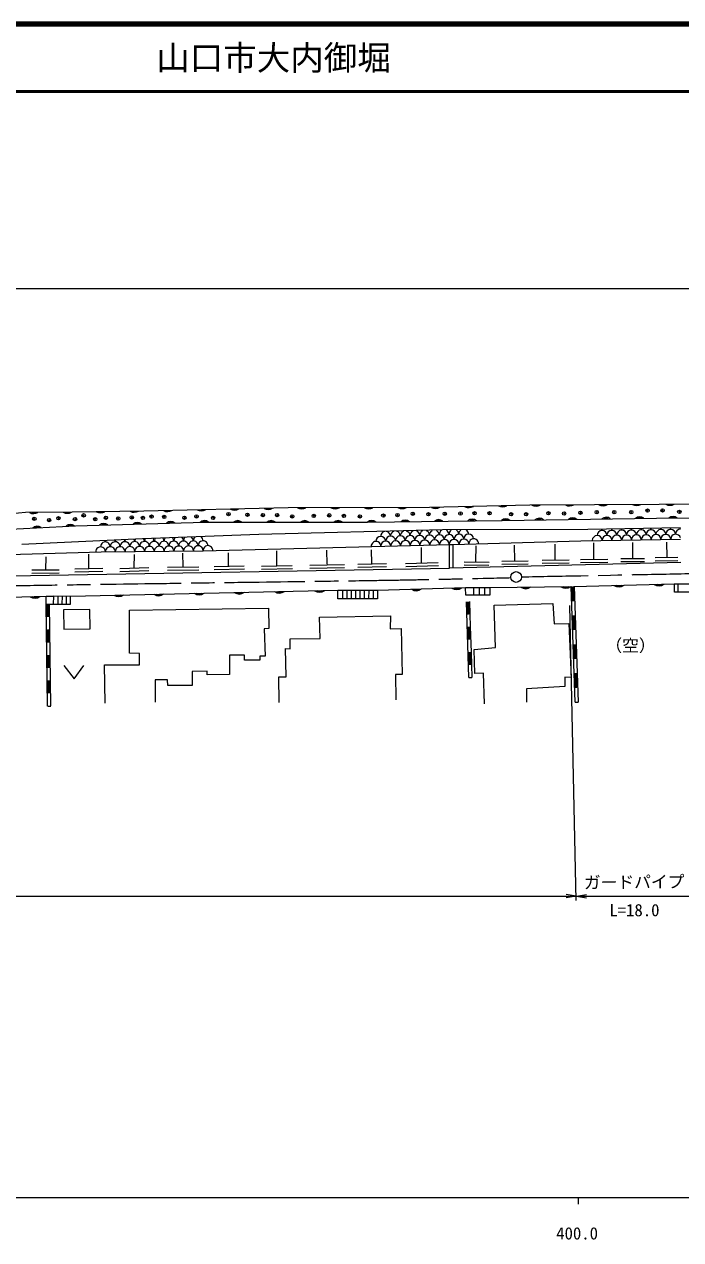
# Model space of a CAD drawing. Units: millimetres, scale not verified. Extents: x 40000 to 680000, y 20000 to 380000.
# Drawn here: x 385322 to 483310, y 198715 to 380000 of the extents above; entities that cross this region are included whole.
import ezdxf
from ezdxf.enums import TextEntityAlignment as Align

# ---------------------------------------------------------------- set-up
doc = ezdxf.new("R2010")
doc.units = ezdxf.units.MM
doc.header["$LTSCALE"] = 1000
doc.header["$PDMODE"] = 32
doc.header["$PDSIZE"] = 500
doc.linetypes.add('CHAIN', pattern=[18.5, 12, -1.5, 3.5, -1.5])
for name, color, linetype, lineweight in [('M-BGD', 7, 'Continuous', 13), ('M-BMK', 2, 'CHAIN', 13), ('M-BMK-SRVR', 3, 'Continuous', 13), ('M-STR-HTXT', 7, 'Continuous', 13), ('M-TTL', 2, 'Continuous', 140), ('M-TTL-BAND', 7, 'Continuous', 13), ('M-TTL-LINE', 7, 'Continuous', 50)]:
    doc.layers.add(name, color=color, linetype=linetype, lineweight=lineweight)
doc.layers.add('M-TTL-TXT', color=7, linetype='Continuous')
doc.styles.add('ＭＳ ゴシック', font='')
doc.styles.get('ＭＳ ゴシック').set_extended_font_data('MS Gothic')

# ---------------------------------------------------------------- blocks, each defined once
blk = doc.blocks.new('畑')
at = {"color": 7, "linetype": 'Continuous', "lineweight": 13}
for p, q in [((-1.5, 1), (0, -1)), ((0, -1), (1.5, 1))]:
    blk.add_line(p, q, dxfattribs=at)

msp = doc.modelspace()

# ---------------------------------------------------------------- linework, layer by layer
at = {"layer": 'M-BGD'}
for p, q in [((460788, 308277), (445805, 307924)), ((480119, 308394), (460788, 308277)), ((499274, 308512), (480119, 308394)), ((385519, 307160), (376412, 306396)), ((392453, 307219), (385519, 307160)), ((403146, 307395), (392453, 307219)), ((424711, 307865), (403146, 307395)), ((445805, 307924), (424711, 307865)), ((479676, 306342), (499066, 306431)), ((379622, 304492), (392950, 305197)), ((392950, 305197), (412252, 305726)), ((412252, 305726), (436577, 305726)), ((447754, 304584), (420313, 303898)), ((436577, 305726), (456673, 305990)), ((469433, 304652), (447754, 304584)), ((456673, 305990), (479676, 306342)), ((483286, 304919), (469433, 304652)), ((402956, 303246), (384947, 302423)), ((420313, 303898), (402956, 303246)), ((449299, 302394), (468413, 302969)), ((468413, 302969), (483286, 303191)), ((481282, 300528), (481259, 302780)), ((372713, 300628), (396810, 301297)), ((394954, 298891), (394965, 300946)), ((396810, 301297), (412040, 301451)), ((401732, 298973), (401755, 300934)), ((409044, 299112), (409009, 301131)), ((412040, 301451), (448793, 302402)), ((415799, 299228), (415822, 301189)), ((423030, 299298), (423030, 301468)), ((430527, 299460), (430469, 301584)), ((437201, 299576), (437166, 301630)), ((444629, 299739), (444594, 301944)), ((448811, 298877), (448811, 302414)), ((448811, 302414), (449269, 302414)), ((449269, 302414), (449279, 298958)), ((452742, 299855), (452789, 302234)), ((458534, 300029), (458511, 302327)), ((464569, 300133), (464546, 302478)), ((470338, 300261), (470349, 302640)), ((476187, 300365), (476164, 302698)), ((388535, 298648), (388570, 300574)), ((413656, 299115), (418161, 299233)), ((420734, 299200), (425330, 299279)), ((427940, 299331), (433137, 299435)), ((435096, 299487), (439379, 299566)), ((442246, 299592), (447129, 299748)), ((442260, 299142), (447144, 299299)), ((483310, 299745), (448811, 298877)), ((450965, 299355), (454691, 299338)), ((450967, 299805), (454693, 299788)), ((456600, 299927), (460552, 299979)), ((456606, 299477), (460558, 299529)), ((462627, 300084), (466649, 300101)), ((462629, 299634), (466651, 299651)), ((468368, 300184), (472425, 300201)), ((468370, 299734), (472427, 299751)), ((474359, 299873), (477911, 299856)), ((474361, 300323), (477913, 300306)), ((479506, 300445), (482883, 300497)), ((479512, 299995), (482890, 300047)), ((360797, 297251), (386251, 297775)), ((386251, 297775), (448810, 298862)), ((386439, 298606), (390513, 298645)), ((386444, 298156), (390517, 298195)), ((392859, 298802), (397051, 298880)), ((392868, 298352), (397059, 298430)), ((399589, 298841), (403898, 298998)), ((399605, 298391), (403914, 298548)), ((406692, 299037), (411392, 299076)), ((406695, 298587), (411396, 298626)), ((413668, 298665), (418173, 298783)), ((420742, 298750), (425338, 298829)), ((427949, 298881), (433146, 298985)), ((435105, 299038), (439387, 299116)), ((392208, 294723), (432134, 295597)), ((432804, 295605), (432799, 294301)), ((433459, 295602), (433454, 294298)), ((434114, 295599), (434109, 294296)), ((434769, 295597), (434764, 294293)), ((435424, 295594), (435419, 294291)), ((436079, 295592), (436074, 294288)), ((436734, 295589), (436729, 294286)), ((437389, 295587), (437384, 294283)), ((438058, 295587), (451201, 295975)), ((451189, 295993), (452404, 295982)), ((451211, 294866), (451204, 295936)), ((453220, 296016), (453220, 294872)), ((454020, 296016), (454020, 294872)), ((454826, 296011), (467033, 296133)), ((467548, 278891), (466938, 296110)), ((467064, 293959), (466988, 296112)), ((467114, 293961), (467038, 296114)), ((467164, 293963), (467088, 296115)), ((467214, 293965), (467138, 296117)), ((467264, 293966), (467188, 296119)), ((467314, 293968), (467237, 296121)), ((467364, 293970), (467287, 296122)), ((467414, 293972), (467337, 296124)), ((467350, 296157), (482350, 296536)), ((467464, 293974), (467387, 296126)), ((467590, 291823), (467437, 296128)), ((482888, 296545), (482895, 295310)), ((380789, 294486), (388576, 294684)), ((388589, 293467), (388611, 294680)), ((388605, 294680), (389690, 294702)), ((390334, 294744), (390323, 293463)), ((390955, 294738), (390943, 293457)), ((391575, 294732), (391563, 293452)), ((452427, 294866), (451211, 294866)), ((451664, 282576), (451343, 293868)), ((451446, 291987), (451393, 293869)), ((451496, 291989), (451443, 293871)), ((451546, 291990), (451492, 293872)), ((451596, 291992), (451542, 293874)), ((451646, 291993), (451592, 293875)), ((451696, 291994), (451642, 293876)), ((451746, 291996), (451692, 293878)), ((451796, 291997), (451742, 293879)), ((451846, 291999), (451792, 293881)), ((451950, 290118), (451842, 293882)), ((388810, 278312), (388569, 293499)), ((389699, 293458), (388589, 293467)), ((388649, 291601), (388619, 293499)), ((388699, 291602), (388669, 293500)), ((388749, 291603), (388719, 293501)), ((388799, 291603), (388769, 293502)), ((388849, 291604), (388819, 293503)), ((388899, 291605), (388869, 293503)), ((388949, 291606), (388919, 293504)), ((388999, 291607), (388969, 293505)), ((389049, 291607), (389019, 293506)), ((389129, 289710), (389069, 293506)), ((395129, 292730), (391169, 292684)), ((391169, 292684), (391203, 289802)), ((395163, 289848), (395129, 292730)), ((401043, 286197), (401046, 292615)), ((401046, 292615), (421786, 292930)), ((421786, 292930), (421817, 289866)), ((455475, 293340), (464215, 293633)), ((455686, 287025), (455475, 293340)), ((464215, 293633), (464435, 290557)), ((429391, 291578), (439996, 291782)), ((429473, 288388), (429391, 291578)), ((439996, 291782), (439963, 289845)), ((451553, 288223), (451500, 290105)), ((451603, 288225), (451550, 290107)), ((451653, 288226), (451600, 290108)), ((451703, 288228), (451650, 290110)), ((451753, 288229), (451700, 290111)), ((451803, 288230), (451750, 290112)), ((451853, 288232), (451800, 290114)), ((451903, 288233), (451850, 290115)), ((451953, 288235), (451900, 290117)), ((452057, 286354), (451950, 290118)), ((464435, 290557), (466632, 290630)), ((466632, 290630), (466950, 282573)), ((467217, 289655), (467140, 291807)), ((467266, 289656), (467190, 291809)), ((467316, 289658), (467240, 291811)), ((467366, 289660), (467290, 291812)), ((467416, 289662), (467340, 291814)), ((467466, 289664), (467390, 291816)), ((467516, 289665), (467440, 291818)), ((467566, 289667), (467490, 291819)), ((467616, 289669), (467540, 291821)), ((467743, 287518), (467590, 291823)), ((388709, 287805), (388679, 289703)), ((388759, 287805), (388729, 289704)), ((388809, 287806), (388779, 289704)), ((388859, 287807), (388829, 289705)), ((388909, 287808), (388879, 289706)), ((388959, 287808), (388929, 289707)), ((389009, 287809), (388979, 289708)), ((389059, 287810), (389029, 289708)), ((389109, 287811), (389079, 289709)), ((389189, 285913), (389129, 289710)), ((391203, 289802), (395163, 289848)), ((421817, 289866), (421116, 289820)), ((421116, 289820), (421299, 285765)), ((425013, 288339), (429473, 288388)), ((425029, 286842), (425013, 288339)), ((439963, 289845), (441574, 289878)), ((441574, 289878), (441737, 283041)), ((424394, 282675), (424297, 286874)), ((424297, 286874), (425029, 286842)), ((452496, 286732), (455686, 287025)), ((452578, 283184), (452496, 286732)), ((467369, 285350), (467293, 287502)), ((467419, 285352), (467343, 287504)), ((467469, 285354), (467393, 287506)), ((467519, 285355), (467443, 287508)), ((467569, 285357), (467493, 287509)), ((467619, 285359), (467543, 287511)), ((467669, 285361), (467593, 287513)), ((467719, 285362), (467643, 287515)), ((467769, 285364), (467693, 287517)), ((467895, 283214), (467743, 287518)), ((388769, 284008), (388739, 285906)), ((388819, 284009), (388789, 285907)), ((388869, 284010), (388839, 285908)), ((388919, 284010), (388889, 285909)), ((388969, 284011), (388939, 285909)), ((389019, 284012), (388989, 285910)), ((389069, 284013), (389039, 285911)), ((389119, 284014), (389089, 285912)), ((389169, 284014), (389139, 285913)), ((389249, 282117), (389189, 285913)), ((402529, 286174), (401043, 286197)), ((402506, 284482), (402529, 286174)), ((418173, 285918), (415963, 285902)), ((415963, 285902), (415978, 283036)), ((418188, 285140), (418173, 285918)), ((420460, 285171), (418188, 285140)), ((421299, 285765), (420460, 285750)), ((420460, 285750), (420460, 285171)), ((451660, 284459), (451607, 286341)), ((451710, 284461), (451657, 286343)), ((451760, 284462), (451707, 286344)), ((451810, 284464), (451757, 286346)), ((451860, 284465), (451807, 286347)), ((451910, 284466), (451857, 286348)), ((451960, 284468), (451907, 286350)), ((452010, 284469), (451957, 286351)), ((452060, 284471), (452007, 286353)), ((452164, 282590), (452057, 286354)), ((397384, 278742), (397315, 284482)), ((397315, 284482), (402506, 284482)), ((410398, 283478), (410383, 281359)), ((412609, 283494), (410398, 283478)), ((412624, 282975), (412609, 283494)), ((415978, 283036), (412624, 282975)), ((441737, 283041), (440712, 283041)), ((440712, 283041), (440777, 279233)), ((453863, 283200), (452578, 283184)), ((454042, 278659), (453863, 283200)), ((467522, 281045), (467445, 283198)), ((467572, 281047), (467495, 283199)), ((467622, 281049), (467545, 283201)), ((467672, 281051), (467595, 283203)), ((467722, 281052), (467645, 283205)), ((467772, 281054), (467695, 283207)), ((467822, 281056), (467745, 283208)), ((467871, 281058), (467795, 283210)), ((467921, 281060), (467845, 283212)), ((468048, 278909), (467895, 283214)), ((388829, 280211), (388799, 282110)), ((388879, 280212), (388849, 282111)), ((388929, 280213), (388899, 282111)), ((388979, 280214), (388949, 282112)), ((389029, 280215), (388999, 282113)), ((389079, 280215), (389049, 282114)), ((389129, 280216), (389099, 282114)), ((389179, 280217), (389149, 282115)), ((389229, 280218), (389199, 282116)), ((389309, 278320), (389249, 282117)), ((406724, 282198), (404879, 282198)), ((404879, 282198), (404879, 278874)), ((406770, 281390), (406724, 282198)), ((410383, 281359), (406770, 281390)), ((423385, 278850), (423304, 282675)), ((423304, 282675), (424394, 282675)), ((451701, 282575), (452135, 282575)), ((466022, 281206), (460285, 280864)), ((466950, 282573), (466022, 282598)), ((466022, 282598), (466022, 281206)), ((460285, 280864), (460285, 278911)), ((388860, 278318), (389265, 278311)), ((467566, 278889), (468007, 278910))]:
    msp.add_line(p, q, dxfattribs=at)
for points in [[(432144, 294304), (432149, 295607), (438044, 295584), (438039, 294281)], [(452419, 294872), (452419, 296016), (454820, 296016), (454820, 294872)], [(482390, 295307), (482383, 296542), (484906, 296557), (484913, 295322)], [(389702, 293469), (389714, 294750), (392195, 294727), (392183, 293446)]]:
    msp.add_lwpolyline(points, close=True, dxfattribs=at)
for centre, radius, start, end in [((456700, 309408), 1377, 244.35642, 298.33935), ((456714, 308795), 688, 244.35642, 298.33935), ((461720, 309509), 1377, 243.35683, 297.33976), ((461724, 308896), 688, 243.35683, 297.33976), ((466720, 309540), 1377, 243.35683, 297.33976), ((466723, 308926), 688, 243.35683, 297.33976), ((471720, 309570), 1377, 243.35683, 297.33976), ((471723, 308957), 688, 243.35683, 297.33976), ((476720, 309601), 1377, 243.35683, 297.33976), ((476723, 308987), 688, 243.35683, 297.33976), ((481719, 309631), 1377, 243.36004, 297.34297), ((481723, 309018), 688, 243.36004, 297.34297), ((386728, 308398), 1377, 243.49408, 297.47701), ((386733, 307784), 688, 243.49408, 297.47701), ((391728, 308440), 1377, 243.49408, 297.47701), ((391733, 307827), 688, 243.49408, 297.47701), ((396717, 308517), 1377, 243.95288, 297.93582), ((396727, 307903), 688, 243.95288, 297.93582), ((401717, 308599), 1377, 243.95288, 297.93582), ((401727, 307986), 688, 243.95288, 297.93582), ((406709, 308700), 1377, 244.25729, 298.24022), ((406722, 308087), 688, 244.25729, 298.24022), ((411708, 308809), 1377, 244.25729, 298.24022), ((411721, 308196), 688, 244.25729, 298.24022), ((416707, 308918), 1377, 244.25729, 298.24022), ((416720, 308305), 688, 244.25729, 298.24022), ((421705, 309027), 1377, 244.25729, 298.24022), ((421719, 308414), 688, 244.25729, 298.24022), ((426728, 309098), 1377, 243.16813, 297.15106), ((426730, 308485), 688, 243.16813, 297.15106), ((431728, 309112), 1377, 243.16813, 297.15106), ((431730, 308498), 688, 243.16813, 297.15106), ((436728, 309126), 1377, 243.16813, 297.15106), ((436730, 308512), 688, 243.16813, 297.15106), ((441728, 309140), 1377, 243.16813, 297.15106), ((441730, 308526), 688, 243.16813, 297.15106), ((446702, 309173), 1377, 244.35642, 298.33935), ((446717, 308559), 688, 244.35642, 298.33935), ((451701, 309290), 1377, 244.35642, 298.33935), ((451715, 308677), 688, 244.35642, 298.33935), ((467189, 305495), 906, 47.27521, 134.48085), ((472188, 305571), 906, 47.27521, 134.48085), ((477188, 305648), 906, 47.27521, 134.48085), ((477183, 305976), 453, 47.27521, 134.48085), ((482180, 305698), 906, 46.65761, 133.86325), ((482179, 306026), 453, 46.65761, 133.86325), ((387232, 304237), 906, 49.42544, 136.63107), ((387214, 304565), 453, 49.42544, 136.63107), ((392225, 304501), 906, 49.42544, 136.63107), ((392207, 304829), 453, 49.42544, 136.63107), ((397205, 304657), 906, 47.96654, 135.17217), ((397196, 304985), 453, 47.96654, 135.17217), ((402204, 304794), 906, 47.96654, 135.17217), ((402195, 305122), 453, 47.96654, 135.17217), ((407202, 304931), 906, 47.96654, 135.17217), ((407193, 305259), 453, 47.96654, 135.17217), ((412191, 305089), 885, 45.96557, 135.77949), ((412187, 305406), 443, 46.10017, 135.8206), ((417182, 305069), 906, 46.39718, 133.60282), ((417182, 305397), 453, 46.39718, 133.60282), ((422182, 305069), 906, 46.39718, 133.60282), ((422182, 305397), 453, 46.39718, 133.60282), ((427182, 305069), 906, 46.39718, 133.60282), ((427182, 305397), 453, 46.39718, 133.60282), ((432182, 305069), 906, 46.39718, 133.60282), ((432182, 305397), 453, 46.39718, 133.60282), ((437190, 305068), 913, 47.54332, 133.93945), ((437186, 305405), 453, 47.15103, 134.35667), ((442190, 305143), 906, 47.15103, 134.35667), ((442186, 305471), 453, 47.15103, 134.35667), ((447189, 305209), 906, 47.15103, 134.35667), ((447185, 305537), 453, 47.15103, 134.35667), ((452189, 305275), 906, 47.15103, 134.35667), ((452185, 305603), 453, 47.15103, 134.35667), ((457190, 305340), 908, 47.33885, 134.39385), ((457185, 305670), 453, 47.27521, 134.48085), ((462189, 305418), 906, 47.27521, 134.48085), ((462184, 305746), 453, 47.27521, 134.48085), ((467184, 305823), 453, 47.27521, 134.48085), ((470821, 304482), 732, 0.94957, 14.80632), ((472285, 304506), 732, 167.09079, 180.94957), ((472183, 305899), 453, 47.27521, 134.48085), ((472285, 304506), 732, 0.94957, 14.87606), ((473749, 304531), 732, 167.02103, 180.94957), ((473749, 304531), 732, 0.94957, 14.94582), ((475212, 304555), 732, 166.95125, 180.94957), ((475956, 303835), 732, 0.94957, 180.94957), ((475212, 304555), 732, 0.94957, 15.0156), ((476676, 304579), 732, 166.88144, 180.94957), ((477420, 303859), 732, 0.94957, 180.94957), ((476676, 304579), 732, 0.94957, 15.0854), ((478140, 304603), 732, 166.81162, 180.94957), ((478884, 303884), 732, 0.94957, 180.94957), ((478140, 304603), 732, 0.94957, 15.15523), ((479603, 304628), 732, 166.74177, 180.94957), ((480347, 303908), 732, 0.94957, 180.94957), ((479603, 304628), 732, 0.94957, 15.22507), ((481067, 304652), 732, 166.6719, 180.94957), ((481811, 303932), 732, 0.94957, 180.94957), ((481067, 304652), 732, 0.94957, 15.29494), ((482531, 304676), 732, 166.60201, 180.94957), ((483275, 303956), 732, 91.11056, 180.94957), ((482531, 304676), 732, 4.64736, 15.36483), ((397432, 302060), 729, 0.65403, 180.65403), ((396695, 302781), 729, 0.65403, 14.72537), ((398153, 302798), 729, 166.47885, 180.65403), ((398891, 302077), 729, 0.65403, 180.65403), ((398153, 302798), 729, 0.65403, 18.1594), ((399611, 302814), 729, 162.98531, 180.65403), ((400349, 302094), 729, 0.65403, 180.65403), ((399611, 302814), 729, 0.65403, 21.65293), ((401069, 302831), 729, 159.41527, 180.65403), ((401807, 302110), 729, 0.65403, 180.65403), ((401069, 302831), 729, 0.65403, 25.22298), ((402527, 302848), 729, 155.7485, 180.65403), ((403265, 302127), 729, 0.65403, 180.65403), ((402527, 302848), 729, 0.65403, 28.88975), ((403986, 302864), 729, 151.9602, 180.65403), ((404723, 302143), 729, 0.65403, 180.65403), ((403986, 302864), 729, 0.65403, 32.67804), ((405444, 302881), 729, 148.01885, 180.65403), ((406181, 302160), 729, 0.65403, 180.65403), ((405444, 302881), 729, 0.65403, 36.61939), ((406902, 302897), 729, 143.88279, 180.65403), ((407639, 302177), 729, 0.65403, 180.65403), ((406902, 302897), 729, 0.65403, 40.75545), ((408360, 302914), 729, 139.49429, 180.65403), ((409097, 302193), 729, 0.65403, 180.65403), ((408360, 302914), 729, 0.65403, 45.14396), ((409818, 302931), 729, 134.7685, 180.65403), ((410555, 302210), 729, 0.65403, 180.65403), ((409818, 302931), 729, 0.65403, 49.86974), ((411276, 302947), 729, 129.57039, 180.65403), ((412013, 302227), 729, 0.65403, 180.65403), ((411276, 302947), 729, 0.65403, 55.06785), ((437830, 302143), 729, 1.50909, 183.37035), ((438540, 302891), 729, 1.50909, 181.50909), ((439250, 303639), 729, 102.47358, 181.50909), ((439288, 302181), 729, 1.50909, 181.50909), ((439998, 302929), 729, 1.50909, 181.50909), ((439250, 303639), 729, 1.50909, 79.46144), ((440707, 303677), 729, 107.022, 181.50909), ((440746, 302219), 729, 1.50909, 181.50909), ((441455, 302967), 729, 1.50909, 181.50909), ((440707, 303677), 729, 1.50909, 74.91302), ((442165, 303715), 729, 110.56115, 181.50909), ((442203, 302258), 729, 1.50909, 181.50909), ((442913, 303006), 729, 1.50909, 181.50909), ((442165, 303715), 729, 1.50909, 71.37386), ((443623, 303754), 729, 113.57049, 181.50909), ((443661, 302296), 729, 1.50909, 181.50909), ((444371, 303044), 729, 1.50909, 181.50909), ((443623, 303754), 729, 1.50909, 68.36452), ((445080, 303792), 729, 116.24025, 181.50909), ((445119, 302335), 729, 1.50909, 181.50909), ((445828, 303083), 729, 1.50909, 181.50909), ((445080, 303792), 729, 1.50909, 65.69476), ((446538, 303831), 729, 118.66903, 181.50909), ((446577, 302373), 729, 1.50909, 181.50909), ((447286, 303121), 729, 1.50909, 181.50909), ((446538, 303831), 729, 1.50909, 63.26599), ((447996, 303869), 729, 120.91574, 181.50909), ((448034, 302411), 729, 1.50909, 181.50909), ((448744, 303159), 729, 1.50909, 181.50909), ((447996, 303869), 729, 1.50909, 61.01928), ((449454, 303908), 729, 123.01891, 181.50909), ((449492, 302450), 729, 1.50909, 181.50909), ((450202, 303198), 729, 1.50909, 181.50909), ((449454, 303908), 729, 1.50909, 58.91611), ((450911, 303946), 729, 125.00537, 181.50909), ((450950, 302488), 729, 1.50909, 181.50909), ((451659, 303236), 729, 1.50909, 181.50909), ((450911, 303946), 729, 1.50909, 56.92965), ((452407, 302527), 729, 358.62755, 181.50909), ((470846, 303018), 732, 0.94957, 180.94957), ((471565, 303762), 732, 0.94957, 180.94957), ((472309, 303043), 732, 0.94957, 180.94957), ((473029, 303787), 732, 0.94957, 180.94957), ((473773, 303067), 732, 0.94957, 180.94957), ((474493, 303811), 732, 0.94957, 180.94957), ((475237, 303091), 732, 0.94957, 180.94957), ((476700, 303115), 732, 0.94957, 180.94957), ((478164, 303140), 732, 0.94957, 180.94957), ((479628, 303164), 732, 0.94957, 180.94957), ((481091, 303188), 732, 0.94957, 180.94957), ((482555, 303212), 732, 13.25533, 180.94957), ((396712, 301323), 729, 0.65403, 183.86804), ((398170, 301339), 729, 0.65403, 180.65403), ((399628, 301356), 729, 0.65403, 180.65403), ((401086, 301373), 729, 0.65403, 180.65403), ((402544, 301389), 729, 0.65403, 180.65403), ((404002, 301406), 729, 0.65403, 180.65403), ((405460, 301423), 729, 0.65403, 180.65403), ((406918, 301439), 729, 0.65403, 180.65403), ((408377, 301456), 729, 0.65403, 180.65403), ((409835, 301473), 729, 0.65403, 180.65403), ((411293, 301489), 729, 0.65403, 180.65403), ((412751, 301506), 729, 358.60663, 180.65403), ((429395, 296538), 1250, 234.38391, 308.12371), ((429406, 296038), 625, 234.38391, 308.12371), ((443850, 296758), 1250, 234.82069, 308.56049), ((443865, 296258), 625, 234.82069, 308.56049), ((449848, 296935), 1250, 234.82069, 308.56049), ((449862, 296435), 625, 234.82069, 308.56049), ((460169, 297064), 1250, 233.70304, 307.44284), ((460174, 296564), 625, 233.70304, 307.44284), ((466169, 297124), 1250, 233.70304, 307.44284), ((466174, 296624), 625, 233.70304, 307.44284), ((474075, 297327), 1250, 234.57538, 308.31518), ((474088, 296828), 625, 234.57538, 308.31518), ((480073, 297479), 1250, 234.57538, 308.31518), ((480086, 296979), 625, 234.57538, 308.31518), ((386906, 295642), 1250, 234.58026, 308.32006), ((386919, 295142), 625, 234.58026, 308.32006), ((399402, 295881), 1250, 234.38391, 308.12371), ((399413, 295381), 625, 234.38391, 308.12371), ((405401, 296012), 1250, 234.38391, 308.12371), ((405412, 295513), 625, 234.38391, 308.12371), ((411399, 296144), 1250, 234.38391, 308.12371), ((411410, 295644), 625, 234.38391, 308.12371), ((417398, 296275), 1250, 234.38391, 308.12371), ((417409, 295775), 625, 234.38391, 308.12371), ((423396, 296406), 1250, 234.38391, 308.12371), ((423407, 295906), 625, 234.38391, 308.12371)]:
    msp.add_arc(centre, radius, start, end, dxfattribs=at)
for p in [(386821, 306250), (390425, 306328), (392893, 306210), (394185, 306759), (395909, 306171), (397515, 306406), (399356, 306289), (401354, 306445), (403038, 306367), (404331, 306563), (406211, 306524), (409227, 306406), (411029, 306602), (413497, 306367), (415808, 306955), (418628, 306837), (420940, 306798), (423055, 306798), (425327, 306602), (428539, 306681), (430850, 306759), (433044, 306681), (435433, 306602), (438919, 306720), (441035, 306798), (443307, 306994), (445657, 306916), (448086, 306994), (450436, 307033), (452551, 307072), (454784, 307072), (457996, 306916), (460229, 306916), (463558, 307072), (465909, 307033), (468337, 307151), (470766, 307229), (473391, 307229), (475937, 307229), (478365, 307464), (480598, 307503), (483105, 307268), (389015, 306054)]:
    msp.add_point(p, dxfattribs=at)
at = {"layer": 'M-BMK'}
for points, knots in [([(359725, 295791), (365343, 295912), (370961, 296049), (376579, 296153), (387990, 296363), (399401, 296507), (410812, 296679), (422171, 296849), (433530, 296970), (444888, 297179), (449217, 297258), (453544, 297370), (457872, 297465)], [0, 0, 0, 0, 1, 1, 1, 2, 2, 2, 3, 3, 3, 4, 4, 4, 4]), ([(543484, 297273), (540379, 297381), (537275, 297505), (534169, 297598), (530846, 297696), (527522, 297753), (524199, 297843), (518436, 298000), (512676, 298310), (506911, 298358), (502943, 298391), (498975, 298267), (495008, 298204), (483181, 298016), (471354, 297759), (459527, 297537)], [0, 0, 0, 0, 1, 1, 1, 2, 2, 2, 3, 3, 3, 4, 4, 4, 5, 5, 5, 5])]:
    msp.add_open_spline(points, degree=3, knots=knots, dxfattribs=at)
at = {"layer": 'M-BMK-SRVR'}
msp.add_circle((458745, 297557), 800, dxfattribs=at)
at = {"layer": 'M-STR-HTXT'}
for p, q in [((59621, 340668), (530769, 340576)), ((467728, 249298), (466765, 293324)), ((467695, 249950), (466198, 250219)), ((467749, 249965), (469247, 250228)), ((76628, 249973), (485620, 249973)), ((467695, 249950), (466192, 249719)), ((467749, 249965), (469251, 249728))]:
    msp.add_line(p, q, dxfattribs=at)
at = {"layer": 'M-TTL'}
msp.add_line((680000, 380000), (40000, 380000), dxfattribs=at)
at = {"layer": 'M-TTL-BAND'}
for p, q in [((40000, 205000), (579000, 205000)), ((468000, 205000), (468000, 204000))]:
    msp.add_line(p, q, dxfattribs=at)
at = {"layer": 'M-TTL-LINE'}
msp.add_line((40000, 370000), (680000, 370000), dxfattribs=at)

# ---------------------------------------------------------------- block references
at = {"layer": 'M-BGD', "xscale": 1000, "yscale": 1000, "rotation": 0.65231}
msp.add_blockref('畑', (392742, 283361), dxfattribs=at)

# ---------------------------------------------------------------- texts
at = {"layer": 'M-BGD', "style": 'ＭＳ ゴシック'}
msp.add_text('（空）', height=1833, dxfattribs=at).set_placement((472069, 285885), align=Align.BOTTOM_LEFT)
at = {"layer": 'M-STR-HTXT', "style": 'ＭＳ ゴシック'}
msp.add_text('ガードパイプ\u3000', height=1833, rotation=0.573, dxfattribs=at).set_placement((468877, 250522), align=Align.BOTTOM_LEFT)
msp.add_text('L=18.0', height=1833, dxfattribs=at).set_placement((472661, 246407), align=Align.BOTTOM_LEFT)
at = {"layer": 'M-TTL-BAND', "style": 'ＭＳ ゴシック'}
msp.add_text('400.0', height=1833, dxfattribs=at).set_placement((467844, 198195), align=Align.BOTTOM_CENTER)
at = {"layer": 'M-TTL-TXT', "style": 'ＭＳ ゴシック'}
msp.add_text('山口市大内御堀', height=3666, dxfattribs=at).set_placement((405024, 375000), align=Align.MIDDLE_LEFT)

doc.saveas('drawing.dxf')
